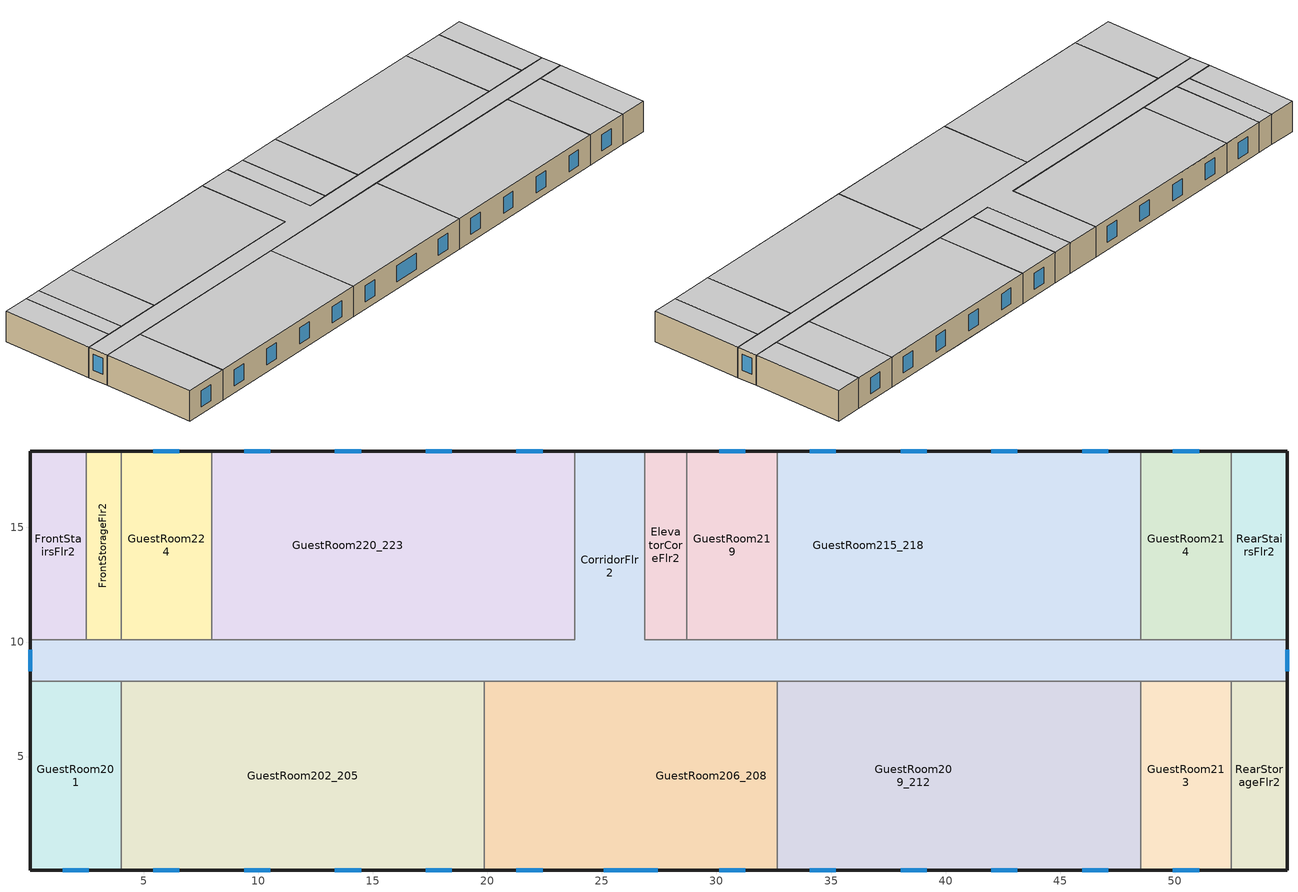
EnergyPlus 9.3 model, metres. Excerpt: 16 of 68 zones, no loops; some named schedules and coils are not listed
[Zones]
CorridorFlr2
 floor to CorridorFlr1 (INT-FLOOR-TOPSIDE): 54.91,8.28 0.05,8.28 0.05,10.11 23.82,10.11 23.82,18.34 26.87,18.34 26.87,10.11 54.91,10.11 z3.35
 wall outside (Steel Frame Res Ext Wall): 0.05,10.11 0.05,8.28 / 54.91,8.28 54.91,10.11 / 26.87,18.34 23.82,18.34 z3.35:6.1
 wall to RearStairsFlr2 (int-walls): 54.91,10.11 52.47,10.11 z3.35:6.1
 wall to GuestRoom220_223 (int-walls): 23.82,18.34 23.82,10.11 7.97,10.11 z3.35:6.1
 wall to GuestRoom224 (int-walls): 7.97,10.11 4.01,10.11 z3.35:6.1
 wall to FrontStorageFlr2 (int-walls): 4.01,10.11 2.49,10.11 z3.35:6.1
 wall to FrontStairsFlr2 (int-walls): 2.49,10.11 0.05,10.11 z3.35:6.1
 wall to GuestRoom201 (int-walls): 0.05,8.28 4.01,8.28 z3.35:6.1
 wall to GuestRoom202_205 (int-walls): 4.01,8.28 19.86,8.28 z3.35:6.1
 wall to GuestRoom206_208 (int-walls): 19.86,8.28 32.66,8.28 z3.35:6.1
 wall to GuestRoom209_212 (int-walls): 32.66,8.28 48.51,8.28 z3.35:6.1
 wall to GuestRoom213 (int-walls): 48.51,8.28 52.47,8.28 z3.35:6.1
 wall to RearStorageFlr2 (int-walls): 52.47,8.28 54.91,8.28 z3.35:6.1
 wall to GuestRoom214 (int-walls): 52.47,10.11 48.51,10.11 z3.35:6.1
 wall to GuestRoom215_218 (int-walls): 48.51,10.11 32.66,10.11 z3.35:6.1
 wall to GuestRoom219 (int-walls): 32.66,10.11 28.7,10.11 z3.35:6.1
 wall to ElevatorCoreFlr2 (int-walls): 28.7,10.11 26.87,10.11 26.87,18.34 z3.35:6.1
 window (Window Non-res Fixed): 0.05,9.66 0.05,8.73 / 54.91,8.73 54.91,9.66 z4.19:5.61
 ceiling to CorridorFlr3 (INT-FLOOR-UNDERSIDE): 0.05,8.28 54.91,8.28 54.91,10.11 26.87,10.11 26.87,18.34 23.82,18.34 23.82,10.11 0.05,10.11 z6.1
ElevatorCoreFlr2
 floor to ElevatorCoreFlr1 (INT-FLOOR-TOPSIDE): 28.7,10.11 26.87,10.11 26.87,18.34 28.7,18.34 z3.35
 wall outside (Steel Frame Res Ext Wall): 28.7,18.34 26.87,18.34 z3.35:6.1
 wall to GuestRoom219 (int-walls): 28.7,10.11 28.7,18.34 z3.35:6.1
 ceiling to ElevatorCoreFlr3 (INT-FLOOR-UNDERSIDE): 26.87,10.11 28.7,10.11 28.7,18.34 26.87,18.34 z6.1
FrontStairsFlr2
 floor to FrontStairsFlr1 (INT-FLOOR-TOPSIDE): 2.49,10.11 0.05,10.11 0.05,18.34 2.49,18.34 z3.35
 wall outside (Steel Frame Res Ext Wall): 2.49,18.34 0.05,18.34 0.05,10.11 z3.35:6.1
 wall to FrontStorageFlr2 (int-walls): 2.49,10.11 2.49,18.34 z3.35:6.1
 ceiling to FrontStairsFlr3 (INT-FLOOR-UNDERSIDE): 0.05,10.11 2.49,10.11 2.49,18.34 0.05,18.34 z6.1
FrontStorageFlr2
 floor to FrontStorageFlr1 (INT-FLOOR-TOPSIDE): 4.01,10.11 2.49,10.11 2.49,18.34 4.01,18.34 z3.35
 wall outside (Steel Frame Res Ext Wall): 4.01,18.34 2.49,18.34 z3.35:6.1
 wall to GuestRoom224 (int-walls): 4.01,10.11 4.01,18.34 z3.35:6.1
 ceiling to FrontStorageFlr3 (INT-FLOOR-UNDERSIDE): 2.49,10.11 4.01,10.11 4.01,18.34 2.49,18.34 z6.1
GuestRoom201
 floor to FrontLoungeFlr1 (INT-FLOOR-TOPSIDE): 4.01,0.05 0.05,0.05 0.05,8.28 4.01,8.28 z3.35
 wall outside (Steel Frame Res Ext Wall): 0.05,8.28 0.05,0.05 4.01,0.05 z3.35:6.1
 wall to GuestRoom202_205 (int-walls): 4.01,0.05 4.01,8.28 z3.35:6.1
 window (Window Res Fixed): 1.46,0.05 2.6,0.05 z4:5.45
 ceiling to GuestRoom301 (INT-FLOOR-UNDERSIDE): 0.05,0.05 4.01,0.05 4.01,8.28 0.05,8.28 z6.1
GuestRoom202_205
 floor to FrontLoungeFlr1 (INT-FLOOR-TOPSIDE): 19.86,0.05 4.01,0.05 4.01,8.28 19.86,8.28 z3.35
 wall outside (Steel Frame Res Ext Wall): 4.01,0.05 19.86,0.05 z3.35:6.1
 wall to GuestRoom206_208 (int-walls): 19.86,0.05 19.86,8.28 z3.35:6.1
 window (Window Res Fixed): 5.42,0.05 6.56,0.05 / 9.38,0.05 10.52,0.05 / 13.35,0.05 14.49,0.05 / 17.31,0.05 18.45,0.05 z4:5.45
 ceiling to GuestRoom302_305 (INT-FLOOR-UNDERSIDE): 4.01,0.05 19.86,0.05 19.86,8.28 4.01,8.28 z6.1
GuestRoom206_208
 floor to CorridorFlr1 (INT-FLOOR-TOPSIDE): 26.87,0.05 23.82,0.05 23.82,8.28 26.87,8.28 z3.35
 floor to RestroomFlr1 (INT-FLOOR-TOPSIDE): 23.82,0.05 19.86,0.05 19.86,8.28 23.82,8.28 z3.35
 floor to MeetingRoomFlr1 (INT-FLOOR-TOPSIDE): 32.66,0.05 26.87,0.05 26.87,8.28 32.66,8.28 z3.35
 wall outside (Steel Frame Res Ext Wall): 19.86,0.05 32.66,0.05 z3.35:6.1
 wall to GuestRoom209_212 (int-walls): 32.66,0.05 32.66,8.28 z3.35:6.1
 window (Window Res Fixed): 21.27,0.05 22.41,0.05 / 25.08,0.05 27.44,0.05 / 30.11,0.05 31.25,0.05 z4:5.45
 ceiling to GuestRoom306_308 (INT-FLOOR-UNDERSIDE): 19.86,0.05 32.66,0.05 32.66,8.28 19.86,8.28 z6.1
GuestRoom209_212
 floor to MeetingRoomFlr1 (INT-FLOOR-TOPSIDE): 36.62,0.05 32.66,0.05 32.66,8.28 36.62,8.28 z3.35
 floor to MechanicalRoomFlr1 (INT-FLOOR-TOPSIDE): 40.59,0.05 36.62,0.05 36.62,8.28 40.59,8.28 z3.35
 floor to GuestRoom101 (INT-FLOOR-TOPSIDE): 44.55,0.05 40.59,0.05 40.59,8.28 44.55,8.28 z3.35
 floor to GuestRoom102 (INT-FLOOR-TOPSIDE): 48.51,0.05 44.55,0.05 44.55,8.28 48.51,8.28 z3.35
 wall outside (Steel Frame Res Ext Wall): 32.66,0.05 48.51,0.05 z3.35:6.1
 wall to GuestRoom213 (int-walls): 48.51,0.05 48.51,8.28 z3.35:6.1
 window (Window Res Fixed): 34.07,0.05 35.21,0.05 / 38.04,0.05 39.17,0.05 / 42,0.05 43.14,0.05 / 45.96,0.05 47.1,0.05 z4:5.45
 ceiling to GuestRoom309_312 (INT-FLOOR-UNDERSIDE): 32.66,0.05 48.51,0.05 48.51,8.28 32.66,8.28 z6.1
GuestRoom213
 floor to GuestRoom103 (INT-FLOOR-TOPSIDE): 52.47,0.05 48.51,0.05 48.51,8.28 52.47,8.28 z3.35
 wall outside (Steel Frame Res Ext Wall): 48.51,0.05 52.47,0.05 z3.35:6.1
 wall to RearStorageFlr2 (int-walls): 52.47,0.05 52.47,8.28 z3.35:6.1
 window (Window Res Fixed): 49.92,0.05 51.06,0.05 z4:5.45
 ceiling to GuestRoom313 (INT-FLOOR-UNDERSIDE): 48.51,0.05 52.47,0.05 52.47,8.28 48.51,8.28 z6.1
GuestRoom214
 floor to GuestRoom104 (INT-FLOOR-TOPSIDE): 52.47,10.11 48.51,10.11 48.51,18.34 52.47,18.34 z3.35
 wall outside (Steel Frame Res Ext Wall): 52.47,18.34 48.51,18.34 z3.35:6.1
 wall to RearStairsFlr2 (int-walls): 52.47,10.11 52.47,18.34 z3.35:6.1
 wall to GuestRoom215_218 (int-walls): 48.51,18.34 48.51,10.11 z3.35:6.1
 window (Window Res Fixed): 51.06,18.34 49.92,18.34 z4:5.45
 ceiling to GuestRoom314 (INT-FLOOR-UNDERSIDE): 48.51,10.11 52.47,10.11 52.47,18.34 48.51,18.34 z6.1
GuestRoom215_218
 floor to GuestRoom105 (INT-FLOOR-TOPSIDE): 48.51,10.11 44.55,10.11 44.55,18.34 48.51,18.34 z3.35
 floor to EmployeeLoungeFlr1 (INT-FLOOR-TOPSIDE): 44.55,10.11 40.59,10.11 40.59,18.34 44.55,18.34 z3.35
 floor to LaundryRoomFlr1 (INT-FLOOR-TOPSIDE): 40.59,10.11 32.66,10.11 32.66,18.34 40.59,18.34 z3.35
 wall outside (Steel Frame Res Ext Wall): 48.51,18.34 32.66,18.34 z3.35:6.1
 wall to GuestRoom219 (int-walls): 32.66,18.34 32.66,10.11 z3.35:6.1
 window (Window Res Fixed): 47.1,18.34 45.96,18.34 / 43.14,18.34 42,18.34 / 39.17,18.34 38.04,18.34 / 35.21,18.34 34.07,18.34 z4:5.45
 ceiling to GuestRoom315_318 (INT-FLOOR-UNDERSIDE): 32.66,10.11 48.51,10.11 48.51,18.34 32.66,18.34 z6.1
GuestRoom219
 floor to LaundryRoomFlr1 (INT-FLOOR-TOPSIDE): 32.66,10.11 28.7,10.11 28.7,18.34 32.66,18.34 z3.35
 wall outside (Steel Frame Res Ext Wall): 32.66,18.34 28.7,18.34 z3.35:6.1
 window (Window Res Fixed): 31.25,18.34 30.11,18.34 z4:5.45
 ceiling to GuestRoom319 (INT-FLOOR-UNDERSIDE): 28.7,10.11 32.66,10.11 32.66,18.34 28.7,18.34 z6.1
GuestRoom220_223
 floor to ExerciseCenterFlr1 (INT-FLOOR-TOPSIDE): 23.82,10.11 19.86,10.11 19.86,18.34 23.82,18.34 z3.35
 floor to FrontOfficeFlr1 (INT-FLOOR-TOPSIDE): 19.86,10.11 7.97,10.11 7.97,18.34 19.86,18.34 z3.35
 wall outside (Steel Frame Res Ext Wall): 23.82,18.34 7.97,18.34 z3.35:6.1
 wall to GuestRoom224 (int-walls): 7.97,18.34 7.97,10.11 z3.35:6.1
 window (Window Res Fixed): 22.41,18.34 21.27,18.34 / 18.45,18.34 17.31,18.34 / 14.49,18.34 13.35,18.34 / 10.52,18.34 9.38,18.34 z4:5.45
 ceiling to GuestRoom320_323 (INT-FLOOR-UNDERSIDE): 7.97,10.11 23.82,10.11 23.82,18.34 7.97,18.34 z6.1
GuestRoom224
 floor to FrontOfficeFlr1 (INT-FLOOR-TOPSIDE): 7.97,10.11 4.01,10.11 4.01,18.34 7.97,18.34 z3.35
 wall outside (Steel Frame Res Ext Wall): 7.97,18.34 4.01,18.34 z3.35:6.1
 window (Window Res Fixed): 6.56,18.34 5.42,18.34 z4:5.45
 ceiling to GuestRoom324 (INT-FLOOR-UNDERSIDE): 4.01,10.11 7.97,10.11 7.97,18.34 4.01,18.34 z6.1
RearStairsFlr2
 floor to RearStairsFlr1 (INT-FLOOR-TOPSIDE): 54.91,10.11 52.47,10.11 52.47,18.34 54.91,18.34 z3.35
 wall outside (Steel Frame Res Ext Wall): 54.91,10.11 54.91,18.34 52.47,18.34 z3.35:6.1
 ceiling to RearStairsFlr3 (INT-FLOOR-UNDERSIDE): 52.47,10.11 54.91,10.11 54.91,18.34 52.47,18.34 z6.1
RearStorageFlr2
 floor to RearStorageFlr1 (INT-FLOOR-TOPSIDE): 54.91,0.05 52.47,0.05 52.47,8.28 54.91,8.28 z3.35
 wall outside (Steel Frame Res Ext Wall): 52.47,0.05 54.91,0.05 54.91,8.28 z3.35:6.1
 ceiling to RearStorageFlr3 (INT-FLOOR-UNDERSIDE): 52.47,0.05 54.91,0.05 54.91,8.28 52.47,8.28 z6.1
[Building]
Ref Bldg Small Hotel Post1980_v1.3_5.0: North Axis {deg}=0; Terrain=City; Loads Convergence Tolerance Value {W}=0.04; Temperature Convergence Tolerance Value {deltaC}=0.2; Solar Distribution=FullInteriorAndExterior; Maximum Number of Warmup Days=25; Minimum Number of Warmup Days=6
[Site:Location]
USA TX-HOUSTON: Latitude {deg}=29.97; Longitude {deg}=-95.37; Time Zone {hr}=-6; Elevation {m}=33
[SizingPeriod:DesignDay] Day of Month=21; Humidity Condition Type=Wetbulb; Barometric Pressure {Pa}=100929; Rain Indicator=No; Snow Indicator=No; Daylight Saving Time Indicator=No; Solar Model Indicator=ASHRAEClearSky
Name | Month | Day Type | Maximum Dry-Bulb Temperature {C} | Daily Dry-Bulb Temperature Range {deltaC} | Wetbulb or DewPoint at Maximum Dry-Bulb {C} | Wind Speed {m/s} | Wind Direction {deg} | Sky Clearness
HOUSTON Ann Htg 99.6% Condns DB | 1 | WinterDesignDay | -2.4 | 0 | -2.4 | 2.7 | 0 | 0
HOUSTON Ann Clg .4% Condns WB=>MDB | 7 | SummerDesignDay | 32 | 10.6 | 26.7 | 3.7 | 170 | 1
[Site:WaterMainsTemperature]
Calculation Method=CORRELATION; Annual Average Outdoor Air Temperature {C}=19.99; Maximum Difference In Monthly Average Outdoor Air Temperatures {deltaC}=17.1
[Site:GroundTemperature:BuildingSurface]
20.541, 20.346, 20.801, 22.127, 22.752, 22.868, 22.937, 22.96, 22.981, 22.822, 21.631, 20.645
[Construction]
Steel Frame Res Ext Wall: Wood Siding, Steel Frame Res Wall Insulation, 1/2IN Gypsum
int-walls: 1/2IN Gypsum, 1/2IN Gypsum
INT-FLOOR-TOPSIDE: MAT-CC05 4 HW CONCRETE, CP02 CARPET PAD
INT-FLOOR-UNDERSIDE: CP02 CARPET PAD, MAT-CC05 4 HW CONCRETE
Window Non-res Fixed: NonRes Fixed Assembly Window
Window Res Fixed: Res Fixed Assembly Window
InteriorFurnishings: Std Wood 6inch
[Material] Thermal Absorptance=0.9
Name | Roughness | Thickness {m} | Conductivity {W/m-K} | Density {kg/m3} | Specific Heat {J/kg-K} | Solar Absorptance | Visible Absorptance
Steel Frame Res Wall Insulation | MediumRough | 0.0418527 | 0.049 | 265 | 836.8 | 0.7 | 0.7
Std Wood 6inch | MediumSmooth | 0.15 | 0.12 | 540 | 1210 | 0.7 | 0.7
Wood Siding | MediumSmooth | 0.01 | 0.11 | 544.62 | 1210 | 0.78 | 0.78
1/2IN Gypsum | Smooth | 0.0127 | 0.16 | 784.9 | 830 | 0.92 | 0.92
MAT-CC05 4 HW CONCRETE | Rough | 0.1016 | 1.311 | 2240 | 836.8 | 0.7 | 0.7
[WindowMaterial:SimpleGlazingSystem] U-Factor {W/m2-K}=6.92716; Solar Heat Gain Coefficient=0.25
NonRes Fixed Assembly Window; Res Fixed Assembly Window
[Material:NoMass]
CP02 CARPET PAD: Roughness=VeryRough; Thermal Resistance {m2-K/W}=0.2165; Thermal Absorptance=0.9; Solar Absorptance=0.7; Visible Absorptance=0.8
[Zone] Type=1; Multiplier=1; Floor Area {m2}=autocalculate; Part of Total Floor Area=Yes
CorridorFlr2; ElevatorCoreFlr2; FrontStairsFlr2; FrontStorageFlr2; GuestRoom201; GuestRoom202_205; GuestRoom206_208; GuestRoom209_212; GuestRoom213; GuestRoom214; GuestRoom215_218; GuestRoom219; GuestRoom220_223; GuestRoom224; RearStairsFlr2; RearStorageFlr2
[People] Number of People Schedule=GuestRoom_Occ_Sch; Number of People Calculation Method=Area/Person; Fraction Radiant=0.3; Sensible Heat Fraction=AUTOCALCULATE; Activity Level Schedule=ACTIVITY_SCH; Enable ASHRAE 55 Comfort Warnings=No; Mean Radiant Temperature Calculation Type=ZoneAveraged; Work Efficiency Schedule=WORK_EFF_SCH; Clothing Insulation Calculation Method=ClothingInsulationSchedule; Clothing Insulation Schedule=CLOTHING_SCH; Air Velocity Schedule=AIR_VELO_SCH; Thermal Comfort Model 1 Type=FANGER
Name | Zone or ZoneList | Zone Floor Area per Person {m2/person}
GuestRoom201 People | GuestRoom201 | 23.41
GuestRoom202_205 People | GuestRoom202_205 | 23.41
GuestRoom206_208 People | GuestRoom206_208 | 21.74
GuestRoom209_212 People | GuestRoom209_212 | 23.41
GuestRoom213 People | GuestRoom213 | 23.41
GuestRoom214 People | GuestRoom214 | 23.41
GuestRoom215_218 People | GuestRoom215_218 | 23.41
GuestRoom219 People | GuestRoom219 | 23.41
GuestRoom220_223 People | GuestRoom220_223 | 23.41
GuestRoom224 People | GuestRoom224 | 23.41
[Lights] Design Level Calculation Method=Watts/Area; Return Air Fraction=0; Fraction Radiant=0.7; Fraction Visible=0.2; Fraction Replaceable=1; Return Air Fraction Calculated from Plenum Temperature=No
Name | Zone or ZoneList | Schedule | Watts per Zone Floor Area {W/m2}
CorridorFlr2_Lights | CorridorFlr2 | Corridor_Ltg_Sch | 9.25
FrontStairsFlr2_Lights | FrontStairsFlr2 | Corridor_Ltg_Sch | 8.82
FrontStorageFlr2_Lights | FrontStorageFlr2 | Storage_Ltg_Sch | 4.84
GuestRoom201_Lights | GuestRoom201 | GuestRoom_Ltg_Sch_Base | 18.72
GuestRoom202_205_Lights | GuestRoom202_205 | GuestRoom_Ltg_Sch_Base | 18.72
GuestRoom206_208_Lights | GuestRoom206_208 | GuestRoom_Ltg_Sch_Base | 18.72
GuestRoom209_212_Lights | GuestRoom209_212 | GuestRoom_Ltg_Sch_Base | 18.72
GuestRoom213_Lights | GuestRoom213 | GuestRoom_Ltg_Sch_Base | 18.72
GuestRoom214_Lights | GuestRoom214 | GuestRoom_Ltg_Sch_Base | 18.72
GuestRoom215_218_Lights | GuestRoom215_218 | GuestRoom_Ltg_Sch_Base | 18.72
GuestRoom219_Lights | GuestRoom219 | GuestRoom_Ltg_Sch_Base | 18.72
GuestRoom220_223_Lights | GuestRoom220_223 | GuestRoom_Ltg_Sch_Base | 18.72
GuestRoom224_Lights | GuestRoom224 | GuestRoom_Ltg_Sch_Base | 18.72
RearStairsFlr2_Lights | RearStairsFlr2 | Corridor_Ltg_Sch | 8.82
RearStorageFlr2_Lights | RearStorageFlr2 | Storage_Ltg_Sch | 4.84
[ElectricEquipment] Schedule=GuestRoom_Eqp_Sch; Design Level Calculation Method=Watts/Area; Watts per Zone Floor Area {W/m2}=14.3; Fraction Latent=0; Fraction Radiant=0.5; Fraction Lost=0
Name | Zone or ZoneList
GuestRoom201_PlugMisc_Equip | GuestRoom201
GuestRoom202_205_PlugMisc_Equip | GuestRoom202_205
GuestRoom206_208_PlugMisc_Equip | GuestRoom206_208
GuestRoom209_212_PlugMisc_Equip | GuestRoom209_212
GuestRoom213_PlugMisc_Equip | GuestRoom213
GuestRoom214_PlugMisc_Equip | GuestRoom214
GuestRoom215_218_PlugMisc_Equip | GuestRoom215_218
GuestRoom219_PlugMisc_Equip | GuestRoom219
GuestRoom220_223_PlugMisc_Equip | GuestRoom220_223
GuestRoom224_PlugMisc_Equip | GuestRoom224
[Exterior:Lights]
Exterior Facade Lighting: Schedule=ALWAYS_ON; Design Level {W}=16715; Control Option=AstronomicalClock
[ZoneInfiltration:DesignFlowRate] Design Flow Rate Calculation Method=Flow/ExteriorArea; Flow per Exterior Surface Area {m3/s-m2}=0.001133; Constant Term Coefficient=1; Temperature Term Coefficient=0; Velocity Term Coefficient=0; Velocity Squared Term Coefficient=0
Name | Zone or ZoneList | Schedule
CorridorFlr2_Infiltration | CorridorFlr2 | INFIL_HALF_ON_SCH
ElevatorCoreFlr2_Infiltration | ElevatorCoreFlr2 | INFIL_HALF_ON_SCH
FrontStairsFlr2_Infiltration | FrontStairsFlr2 | INFIL_SCH
FrontStorageFlr2_Infiltration | FrontStorageFlr2 | INFIL_HALF_ON_SCH
GuestRoom201_Infiltration | GuestRoom201 | INFIL_HALF_ON_SCH
GuestRoom202_205_Infiltration | GuestRoom202_205 | INFIL_HALF_ON_SCH
GuestRoom206_208_Infiltration | GuestRoom206_208 | INFIL_HALF_ON_SCH
GuestRoom209_212_Infiltration | GuestRoom209_212 | INFIL_HALF_ON_SCH
GuestRoom213_Infiltration | GuestRoom213 | INFIL_HALF_ON_SCH
GuestRoom214_Infiltration | GuestRoom214 | INFIL_HALF_ON_SCH
GuestRoom215_218_Infiltration | GuestRoom215_218 | INFIL_HALF_ON_SCH
GuestRoom219_Infiltration | GuestRoom219 | INFIL_HALF_ON_SCH
GuestRoom220_223_Infiltration | GuestRoom220_223 | INFIL_HALF_ON_SCH
GuestRoom224_Infiltration | GuestRoom224 | INFIL_HALF_ON_SCH
RearStairsFlr2_Infiltration | RearStairsFlr2 | INFIL_SCH
RearStorageFlr2_Infiltration | RearStorageFlr2 | INFIL_HALF_ON_SCH
[InternalMass] Construction=InteriorFurnishings
Name | Zone or ZoneList | Surface Area {m2}
CorridorFlr2 Internal Mass | CorridorFlr2 | 250.8404
FrontStairsFlr2 Internal Mass | FrontStairsFlr2 | 40.1341
FrontStorageFlr2 Internal Mass | FrontStorageFlr2 | 25.0838
GuestRoom201 Internal Mass | GuestRoom201 | 65.2227
GuestRoom202_205 Internal Mass | GuestRoom202_205 | 260.8908
GuestRoom206_208 Internal Mass | GuestRoom206_208 | 210.7195
GuestRoom209_212 Internal Mass | GuestRoom209_212 | 260.8908
GuestRoom213 Internal Mass | GuestRoom213 | 65.2227
GuestRoom214 Internal Mass | GuestRoom214 | 65.2179
GuestRoom215_218 Internal Mass | GuestRoom215_218 | 260.8717
GuestRoom219 Internal Mass | GuestRoom219 | 65.2179
GuestRoom220_223 Internal Mass | GuestRoom220_223 | 260.8717
GuestRoom224 Internal Mass | GuestRoom224 | 65.2179
RearStairsFlr2 Internal Mass | RearStairsFlr2 | 40.144
RearStorageFlr2 Internal Mass | RearStorageFlr2 | 40.1469
[ZoneHVAC:PackagedTerminalAirConditioner] Availability Schedule=ALWAYS_ON; Cooling Supply Air Flow Rate {m3/s}=AUTOSIZE; Heating Supply Air Flow Rate {m3/s}=AUTOSIZE; No Load Supply Air Flow Rate {m3/s}=AUTOSIZE; Cooling Outdoor Air Flow Rate {m3/s}=AUTOSIZE; Heating Outdoor Air Flow Rate {m3/s}=AUTOSIZE; No Load Outdoor Air Flow Rate {m3/s}=AUTOSIZE; Fan Placement=DrawThrough; Supply Air Fan Operating Mode Schedule=ALWAYS_OFF
Name | Supply Air Fan | Heating Coil | Cooling Coil
GuestRoom319 PTAC | GuestRoom319 PTACFan | GuestRoom319 PTAC heat coil | GuestRoom319 PTAC DXCoil
GuestRoom320_323 PTAC | GuestRoom320_323 PTACFan | GuestRoom320_323 PTAC heat coil | GuestRoom320_323 PTAC DXCoil
GuestRoom324 PTAC | GuestRoom324 PTACFan | GuestRoom324 PTAC heat coil | GuestRoom324 PTAC DXCoil
GuestRoom401 PTAC | GuestRoom401 PTACFan | GuestRoom401 PTAC heat coil | GuestRoom401 PTAC DXCoil
GuestRoom402_405 PTAC | GuestRoom402_405 PTACFan | GuestRoom402_405 PTAC heat coil | GuestRoom402_405 PTAC DXCoil
GuestRoom406_408 PTAC | GuestRoom406_408 PTACFan | GuestRoom406_408 PTAC heat coil | GuestRoom406_408 PTAC DXCoil
GuestRoom409_412 PTAC | GuestRoom409_412 PTACFan | GuestRoom409_412 PTAC heat coil | GuestRoom409_412 PTAC DXCoil
GuestRoom413 PTAC | GuestRoom413 PTACFan | GuestRoom413 PTAC heat coil | GuestRoom413 PTAC DXCoil
GuestRoom414 PTAC | GuestRoom414 PTACFan | GuestRoom414 PTAC heat coil | GuestRoom414 PTAC DXCoil
GuestRoom415_418 PTAC | GuestRoom415_418 PTACFan | GuestRoom415_418 PTAC heat coil | GuestRoom415_418 PTAC DXCoil
GuestRoom419 PTAC | GuestRoom419 PTACFan | GuestRoom419 PTAC heat coil | GuestRoom419 PTAC DXCoil
GuestRoom420_423 PTAC | GuestRoom420_423 PTACFan | GuestRoom420_423 PTAC heat coil | GuestRoom420_423 PTAC DXCoil
GuestRoom424 PTAC | GuestRoom424 PTACFan | GuestRoom424 PTAC heat coil | GuestRoom424 PTAC DXCoil
[Zone equipment]
FrontStairsFlr2: FrontStairsFlr2 Unit Heater
FrontStorageFlr2: FrontStorageFlr2 Unit Heater
GuestRoom201: GuestRoom201 PTAC
GuestRoom202_205: GuestRoom202_205 PTAC
GuestRoom206_208: GuestRoom206_208 PTAC
GuestRoom209_212: GuestRoom209_212 PTAC
GuestRoom213: GuestRoom213 PTAC
GuestRoom214: GuestRoom214 PTAC
GuestRoom215_218: GuestRoom215_218 PTAC
GuestRoom219: GuestRoom219 PTAC
GuestRoom220_223: GuestRoom220_223 PTAC
GuestRoom224: GuestRoom224 PTAC
RearStairsFlr2: RearStairsFlr2 Unit Heater
RearStorageFlr2: RearStorageFlr2 Unit Heater
[Sizing:Zone] Zone Cooling Design Supply Air Temperature Input Method=SupplyAirTemperature; Zone Cooling Design Supply Air Temperature {C}=14; Zone Heating Design Supply Air Temperature Input Method=SupplyAirTemperature; Zone Heating Design Supply Air Temperature {C}=40; Zone Cooling Design Supply Air Humidity Ratio {kgWater/kgDryAir}=0.0085; Zone Heating Design Supply Air Humidity Ratio {kgWater/kgDryAir}=0.008; Cooling Design Air Flow Method=DesignDay; Heating Design Air Flow Method=DesignDay; Account for Dedicated Outdoor Air System=No; Dedicated Outdoor Air System Control Strategy=NeutralSupplyAir; Dedicated Outdoor Air Low Setpoint Temperature for Design {C}=autosize; Dedicated Outdoor Air High Setpoint Temperature for Design {C}=autosize
Name | Design Specification Outdoor Air Object
FrontStairsFlr2 | SZ DSOA FrontStairsFlr2
FrontStorageFlr2 | SZ DSOA FrontStorageFlr2
GuestRoom201 | SZ DSOA GuestRoom201
GuestRoom202_205 | SZ DSOA GuestRoom202_205
GuestRoom206_208 | SZ DSOA GuestRoom206_208
GuestRoom209_212 | SZ DSOA GuestRoom209_212
GuestRoom213 | SZ DSOA GuestRoom213
GuestRoom214 | SZ DSOA GuestRoom214
GuestRoom215_218 | SZ DSOA GuestRoom215_218
GuestRoom219 | SZ DSOA GuestRoom219
GuestRoom220_223 | SZ DSOA GuestRoom220_223
GuestRoom224 | SZ DSOA GuestRoom224
RearStairsFlr2 | SZ DSOA RearStairsFlr2
RearStorageFlr2 | SZ DSOA RearStorageFlr2
[DesignSpecification:OutdoorAir] Outdoor Air Method=Flow/Zone
Name | Outdoor Air Flow per Zone {m3/s}
SZ DSOA FrontStairsFlr2; SZ DSOA FrontStorageFlr2; SZ DSOA RearStairsFlr2; SZ DSOA RearStorageFlr2
SZ DSOA GuestRoom201; SZ DSOA GuestRoom213; SZ DSOA GuestRoom214; SZ DSOA GuestRoom219; SZ DSOA GuestRoom224 | 0.01416
SZ DSOA GuestRoom202_205; SZ DSOA GuestRoom209_212; SZ DSOA GuestRoom215_218; SZ DSOA GuestRoom220_223 | 0.05664
SZ DSOA GuestRoom206_208 | 0.04248
[ZoneControl:Thermostat] Control Type Schedule=Dual Zone Control Type Sched
Name | Zone or ZoneList | Control 1
FrontStairsFlr2 Thermostat | FrontStairsFlr2 | FrontStairsFlr2 DualSPSched
FrontStorageFlr2 Thermostat | FrontStorageFlr2 | FrontStorageFlr2 DualSPSched
GuestRoom201 Thermostat | GuestRoom201 | GuestRoom201 DualSPSched
GuestRoom202_205 Thermostat | GuestRoom202_205 | GuestRoom202_205 DualSPSched
GuestRoom206_208 Thermostat | GuestRoom206_208 | GuestRoom206_208 DualSPSched
GuestRoom209_212 Thermostat | GuestRoom209_212 | GuestRoom209_212 DualSPSched
GuestRoom213 Thermostat | GuestRoom213 | GuestRoom213 DualSPSched
GuestRoom214 Thermostat | GuestRoom214 | GuestRoom214 DualSPSched
GuestRoom215_218 Thermostat | GuestRoom215_218 | GuestRoom215_218 DualSPSched
GuestRoom219 Thermostat | GuestRoom219 | GuestRoom219 DualSPSched
GuestRoom220_223 Thermostat | GuestRoom220_223 | GuestRoom220_223 DualSPSched
GuestRoom224 Thermostat | GuestRoom224 | GuestRoom224 DualSPSched
RearStairsFlr2 Thermostat | RearStairsFlr2 | RearStairsFlr2 DualSPSched
RearStorageFlr2 Thermostat | RearStorageFlr2 | RearStorageFlr2 DualSPSched
[ThermostatSetpoint:DualSetpoint]
Name | Heating Setpoint Temperature Schedule | Cooling Setpoint Temperature Schedule
FrontStairsFlr2 DualSPSched; FrontStorageFlr2 DualSPSched; RearStairsFlr2 DualSPSched; RearStorageFlr2 DualSPSched | UnitHeater_HtgSP_Sch | UnitHeater_ClgSP_Sch
GuestRoom201 DualSPSched; GuestRoom202_205 DualSPSched; GuestRoom206_208 DualSPSched; GuestRoom209_212 DualSPSched; GuestRoom213 DualSPSched; GuestRoom214 DualSPSched; GuestRoom215_218 DualSPSched; GuestRoom219 DualSPSched; GuestRoom220_223 DualSPSched; GuestRoom224 DualSPSched | HTGSETP_SCH | CLGSETP_SCH
[AvailabilityManager:NightCycle] Applicability Schedule=ALWAYS_ON; Fan Schedule=HVACOperationSchd; Control Type=CycleOnAny; Thermostat Tolerance {deltaC}=1; Cycling Run Time Control Type=FixedRunTime; Cycling Run Time {s}=1800
PSZ-HEATCOOL:1 Availability Manager; PSZ-HEATCOOL:10 Availability Manager; PSZ-HEATCOOL:11 Availability Manager; PSZ-HEATCOOL:12 Availability Manager; PSZ-HEATCOOL:2 Availability Manager; PSZ-HEATCOOL:3 Availability Manager; PSZ-HEATCOOL:4 Availability Manager; PSZ-HEATCOOL:5 Availability Manager; PSZ-HEATCOOL:6 Availability Manager; PSZ-HEATCOOL:7 Availability Manager; PSZ-HEATCOOL:8 Availability Manager; PSZ-HEATCOOL:9 Availability Manager
[UtilityCost:Tariff]
Name | Output Meter | Conversion Factor Choice | Season Schedule | Demand Window Length | Monthly Charge or Variable | Group
ReliantEnergy_PTB-LGS_LargeGeneral | Electricity:Facility | kWh | ReliantEnergySeasonSched | HalfHour | 2936.2 | Comm Elect
ReliantEnergy_PTB-MGS_MiscGeneral | Electricity:Facility | kWh | ReliantEnergySeasonSched | HalfHour | 18.82 | Comm Elect
TX_EIAMonthlyRateGas | Gas:Facility | MCF |  |  | 0 | Comm Gas
[UtilityCost:Charge:Simple]
Name | Utility Cost Charge Simple | Tariff | Source Variable | Season | Category Variable | Cost per Unit Value or Variable
 | SummerFuelEnergyCharge | ReliantEnergy_PTB-LGS_LargeGeneral | totalEnergy | Summer | EnergyCharges | 0.0823
 | WinterFuelEnergyCharge | ReliantEnergy_PTB-LGS_LargeGeneral | totalEnergy | Winter | EnergyCharges | 0.0485
 | TaxofEightPtTwoFivePercent | ReliantEnergy_PTB-LGS_LargeGeneral | SubTotal | Annual | Taxes | 0.0825
 | SummerFuelEnergyCharge | ReliantEnergy_PTB-MGS_MiscGeneral | totalEnergy | Summer | EnergyCharges | 0.0823
 | WinterFuelEnergyCharge | ReliantEnergy_PTB-MGS_MiscGeneral | totalEnergy | Winter | EnergyCharges | 0.0485
 | TaxofEightPtTwoFivePercent | ReliantEnergy_PTB-MGS_MiscGeneral | SubTotal | Annual | Taxes | 0.0825
 | MonthlyRateGasCharge | TX_EIAMonthlyRateGas | totalEnergy | Annual | EnergyCharges | TX_MonthlyGasRates
 | TaxofEightPtTwoFivePercent | TX_EIAMonthlyRateGas | SubTotal | Annual | Taxes | 0.0825
[UtilityCost:Charge:Block]
Name | Utility Cost Charge Block | Tariff | Source Variable | Season | Category Variable | Block Size Multiplier Value or Variable | Block Size 1 Value or Variable | Block 1 Cost per Unit Value or Variable | Block Size 2 Value or Variable | Block 2 Cost per Unit Value or Variable | Block Size 3 Value or Variable | Block 3 Cost per Unit Value or Variable
 | SummerBaseEnergycharge | ReliantEnergy_PTB-LGS_LargeGeneral | TotalEnergy | Summer | EnergyCharges | TotalDemand | 295 | 0.0249 | remaining | 0.0048
 | AnnualDemandCharge | ReliantEnergy_PTB-LGS_LargeGeneral | TotalDemand | Annual | DemandCharges |  | 400 | 0 | remaining | 6.14
 | SummerBaseEnergycharge | ReliantEnergy_PTB-MGS_MiscGeneral | TotalEnergy | Summer | EnergyCharges | TotalDemand | 125 | 0.0521 | 170 | 0.0317 | remaining | 0.0055
 | SummerBaseEnergycharge | ReliantEnergy_PTB-MGS_MiscGeneral | TotalEnergy | Summer | EnergyCharges | TotalDemand | 125 | 0.0504 | 170 | 0.0317 | remaining | 0.0055
 | AnnualDemandCharge | ReliantEnergy_PTB-MGS_MiscGeneral | TotalDemand | Annual | DemandCharges | TotalDemand | 10 | 0 | remaining | 3.04
[UtilityCost:Qualify] Variable=TotalDemand; Threshold Value or Variable=400; Season=Annual; Threshold Test=Count
Name | Utility Cost Qualify | Tariff | Qualify Type | Number of Months
 | MinDemand400kw | ReliantEnergy_PTB-LGS_LargeGeneral | Minimum | 12
 | MaxDemand400kw | ReliantEnergy_PTB-MGS_MiscGeneral | Maximum | 1
[UtilityCost:Variable]
TX_MonthlyGasRates: Tariff=TX_EIAMonthlyRateGas; Variable Type=Currency; January Value=7.87; February Value=7.73; March Value=7.41; April Value=7.86; May Value=8.05; June Value=8.75; July Value=8.21; August Value=8.34; September Value=8.04; October Value=7.65; November Value=8.24; December Value=7.99
[EnergyManagementSystem:ProgramCallingManager]
Volume_Initializer: BeginNewEnvironment; Initialize_Volumes
Setpoint_Controller: BeginTimestepBeforePredictor; Set_Setpoints
Demand_Reporter: EndOfZoneTimestepAfterZoneReporting; Report_Demand; Report_Occupants; Calculate_Temperatures
[EnergyManagementSystem:Program]
Set_Setpoints: Set C1 = C1_NOM + COOL_SETP_DELTA*5.0/9.0; Set H1 = H1_NOM + HEAT_SETP_DELTA*5.0/9.0; Set C2 = C2_NOM + COOL_SETP_DELTA*5.0/9.0; Set H2 = H2_NOM + HEAT_SETP_DELTA*5.0/9.0
Initialize_Volumes: Set CORRIDORFLR1_V = 504.62; Set CORRIDORFLR2_V = 344.05; Set CORRIDORFLR3_V = 344.05; Set CORRIDORFLR4_V = 344.05; Set ELEVATORCOREFLR1_V = 50.46; Set ELEVATORCOREFLR2_V = 41.29; Set ELEVATORCOREFLR3_V = 41.29; Set ELEVATORCOREFLR4_V = 41.29; Set EMPLOYEELOUNGEFLR1_V = 109.33; Set EXERCISECENTERFLR1_V = 109.33; Set FRONTLOUNGEFLR1_V = 546.70; Set FRONTOFFICEFLR1_V = 437.33; Set FRONTSTAIRSFLR1_V = 67.28; Set FRONTSTAIRSFLR2_V = 55.05; Set FRONTSTAIRSFLR3_V = 55.05; Set FRONTSTAIRSFLR4_V = 55.05; Set FRONTSTORAGEFLR1_V = 42.05; Set FRONTSTORAGEFLR2_V = 34.40; Set FRONTSTORAGEFLR3_V = 34.40; Set FRONTSTORAGEFLR4_V = 34.40; Set GUESTROOM101_V = 109.34; Set GUESTROOM102_V = 109.34; Set GUESTROOM103_V = 109.34; Set GUESTROOM104_V = 109.33; Set GUESTROOM105_V = 109.33; Set GUESTROOM201_V = 89.46; Set GUESTROOM202_205_V = 357.84; Set GUESTROOM206_208_V = 289.02; Set GUESTROOM209_212_V = 357.84; Set GUESTROOM213_V = 89.46; Set GUESTROOM214_V = 89.45; Set GUESTROOM215_218_V = 357.81; Set GUESTROOM219_V = 89.45; Set GUESTROOM220_223_V = 357.81; Set GUESTROOM224_V = 89.45; Set GUESTROOM301_V = 89.46; Set GUESTROOM302_305_V = 357.84; Set GUESTROOM306_308_V = 289.02; Set GUESTROOM309_312_V = 357.84; Set GUESTROOM313_V = 89.46; Set GUESTROOM314_V = 89.45; Set GUESTROOM315_318_V = 357.81; Set GUESTROOM319_V = 89.45; Set GUESTROOM320_323_V = 357.81; Set GUESTROOM324_V = 89.45; Set GUESTROOM401_V = 89.46; Set GUESTROOM402_405_V = 357.84; Set GUESTROOM406_408_V = 289.02; Set GUESTROOM409_412_V = 357.84; Set GUESTROOM413_V = 89.46; Set GUESTROOM414_V = 89.45; Set GUESTROOM415_418_V = 357.81; Set GUESTROOM419_V = 89.45; Set GUESTROOM420_423_V = 357.81; Set GUESTROOM424_V = 89.45; Set LAUNDRYROOMFLR1_V = 327.99; Set MECHANICALROOMFLR1_V = 109.34; Set MEETINGROOMFLR1_V = 269.14; Set REARSTAIRSFLR1_V = 67.30; Set REARSTAIRSFLR2_V = 55.06; Set REARSTAIRSFLR3_V = 55.06; Set REARSTAIRSFLR4_V = 55.06; Set REARSTORAGEFLR1_V = 67.30; Set REARSTORAGEFLR2_V = 55.07; Set REARSTORAGEFLR3_V = 55.07; Set REARSTORAGEFLR4_V = 55.07; Set RESTROOMFLR1_V = 109.34; Set ATTIC_V = 1582.44
Report_Demand: Set Cooling_Power_State = 0.0; Set Heating_Power_State = 0.0; Set Flexible_Cooling_Demand = 0.0; Set Flexible_Heating_Demand = 0.0; Set Flexible_Cooling_Demand = Flexible_Cooling_Demand + Cooling_Coil_1; Set Flexible_Cooling_Demand = Flexible_Cooling_Demand + Cooling_Coil_2; Set Flexible_Cooling_Demand = Flexible_Cooling_Demand + Cooling_Coil_3; Set Flexible_Cooling_Demand = Flexible_Cooling_Demand + Cooling_Coil_4; Set Flexible_Cooling_Demand = Flexible_Cooling_Demand + Cooling_Coil_5; Set Flexible_Cooling_Demand = Flexible_Cooling_Demand + Cooling_Coil_6; Set Flexible_Cooling_Demand = Flexible_Cooling_Demand + Cooling_Coil_7; Set Flexible_Cooling_Demand = Flexible_Cooling_Demand + Cooling_Coil_8; Set Flexible_Cooling_Demand = Flexible_Cooling_Demand + Cooling_Coil_9; Set Flexible_Cooling_Demand = Flexible_Cooling_Demand + Cooling_Coil_10; Set Flexible_Cooling_Demand = Flexible_Cooling_Demand + Cooling_Coil_11; Set Flexible_Cooling_Demand = Flexible_Cooling_Demand + Cooling_Coil_12; Set Flexible_Cooling_Demand = Flexible_Cooling_Demand + Cooling_Coil_13; Set Flexible_Cooling_Demand = Flexible_Cooling_Demand + Cooling_Coil_14; Set Flexible_Cooling_Demand = Flexible_Cooling_Demand + Cooling_Coil_15; Set Flexible_Cooling_Demand = Flexible_Cooling_Demand + Cooling_Coil_16; Set Flexible_Cooling_Demand = Flexible_Cooling_Demand + Cooling_Coil_17; Set Flexible_Cooling_Demand = Flexible_Cooling_Demand + Cooling_Coil_18; Set Flexible_Cooling_Demand = Flexible_Cooling_Demand + Cooling_Coil_19; Set Flexible_Cooling_Demand = Flexible_Cooling_Demand + Cooling_Coil_20; Set Flexible_Cooling_Demand = Flexible_Cooling_Demand + Cooling_Coil_21; Set Flexible_Cooling_Demand = Flexible_Cooling_Demand + Cooling_Coil_22; Set Flexible_Cooling_Demand = Flexible_Cooling_Demand + Cooling_Coil_23; Set Flexible_Cooling_Demand = Flexible_Cooling_Demand + Cooling_Coil_24; Set Flexible_Cooling_Demand = Flexible_Cooling_Demand + Cooling_Coil_25; Set Flexible_Cooling_Demand = Flexible_Cooling_Demand + Cooling_Coil_26; Set Flexible_Cooling_Demand = Flexible_Cooling_Demand + Cooling_Coil_27; Set Flexible_Cooling_Demand = Flexible_Cooling_Demand + Cooling_Coil_28; Set Flexible_Cooling_Demand = Flexible_Cooling_Demand + Cooling_Coil_29; Set Flexible_Cooling_Demand = Flexible_Cooling_Demand + Cooling_Coil_30; Set Flexible_Cooling_Demand = Flexible_Cooling_Demand + Cooling_Coil_31; Set Flexible_Cooling_Demand = Flexible_Cooling_Demand + Cooling_Coil_32; Set Flexible_Cooling_Demand = Flexible_Cooling_Demand + Cooling_Coil_33; Set Flexible_Cooling_Demand = Flexible_Cooling_Demand + Cooling_Coil_34; Set Flexible_Cooling_Demand = Flexible_Cooling_Demand + Cooling_Coil_35; Set Flexible_Cooling_Demand = Flexible_Cooling_Demand + Cooling_Coil_36; Set Flexible_Cooling_Demand = Flexible_Cooling_Demand + Cooling_Coil_37; Set Flexible_Cooling_Demand = Flexible_Cooling_Demand + Cooling_Coil_38; Set Flexible_Cooling_Demand = Flexible_Cooling_Demand + Cooling_Coil_39; Set Flexible_Cooling_Demand = Flexible_Cooling_Demand + Cooling_Coil_40; Set Flexible_Cooling_Demand = Flexible_Cooling_Demand + Cooling_Coil_41; Set Flexible_Cooling_Demand = Flexible_Cooling_Demand + Cooling_Coil_42; Set Flexible_Cooling_Demand = Flexible_Cooling_Demand + Cooling_Coil_43; Set Flexible_Cooling_Demand = Flexible_Cooling_Demand + Cooling_Coil_44; Set Flexible_Cooling_Demand = Flexible_Cooling_Demand + Cooling_Coil_45; Set Flexible_Cooling_Demand = Flexible_Cooling_Demand + Cooling_Coil_46; Set Flexible_Cooling_Demand = Flexible_Cooling_Demand + Cooling_Coil_47; Set Flexible_Cooling_Demand = Flexible_Cooling_Demand/(60*60*ZoneTimeStep); IF Flexible_Cooling_Demand > 1.0; Set Cooling_Power_State = 1.0; ENDIF; Set Flexible_Heating_Demand = Flexible_Heating_Demand + Heating_Coil_1; Set Flexible_Heating_Demand = Flexible_Heating_Demand + Heating_Coil_2; Set Flexible_Heating_Demand = Flexible_Heating_Demand + Heating_Coil_3; Set Flexible_Heating_Demand = Flexible_Heating_Demand + Heating_Coil_4; Set Flexible_Heating_Demand = Flexible_Heating_Demand + Heating_Coil_5; Set Flexible_Heating_Demand = Flexible_Heating_Demand + Heating_Coil_6; Set Flexible_Heating_Demand = Flexible_Heating_Demand + Heating_Coil_7; Set Flexible_Heating_Demand = Flexible_Heating_Demand + Heating_Coil_8; Set Flexible_Heating_Demand = Flexible_Heating_Demand + Heating_Coil_9; Set Flexible_Heating_Demand = Flexible_Heating_Demand + Heating_Coil_10; Set Flexible_Heating_Demand = Flexible_Heating_Demand + Heating_Coil_11; Set Flexible_Heating_Demand = Flexible_Heating_Demand + Heating_Coil_12; Set Flexible_Heating_Demand = Flexible_Heating_Demand + Heating_Coil_13; Set Flexible_Heating_Demand = Flexible_Heating_Demand + Heating_Coil_14; Set Flexible_Heating_Demand = Flexible_Heating_Demand + Heating_Coil_15; Set Flexible_Heating_Demand = Flexible_Heating_Demand + Heating_Coil_16; Set Flexible_Heating_Demand = Flexible_Heating_Demand + Heating_Coil_17; Set Flexible_Heating_Demand = Flexible_Heating_Demand + Heating_Coil_18; Set Flexible_Heating_Demand = Flexible_Heating_Demand + Heating_Coil_19; Set Flexible_Heating_Demand = Flexible_Heating_Demand + Heating_Coil_20; Set Flexible_Heating_Demand = Flexible_Heating_Demand + Heating_Coil_21; Set Flexible_Heating_Demand = Flexible_Heating_Demand + Heating_Coil_22; Set Flexible_Heating_Demand = Flexible_Heating_Demand + Heating_Coil_23; Set Flexible_Heating_Demand = Flexible_Heating_Demand + Heating_Coil_24; Set Flexible_Heating_Demand = Flexible_Heating_Demand + Heating_Coil_25; Set Flexible_Heating_Demand = Flexible_Heating_Demand + Heating_Coil_26; Set Flexible_Heating_Demand = Flexible_Heating_Demand + Heating_Coil_27; Set Flexible_Heating_Demand = Flexible_Heating_Demand + Heating_Coil_28; Set Flexible_Heating_Demand = Flexible_Heating_Demand + Heating_Coil_29; Set Flexible_Heating_Demand = Flexible_Heating_Demand + Heating_Coil_30; Set Flexible_Heating_Demand = Flexible_Heating_Demand + Heating_Coil_31; Set Flexible_Heating_Demand = Flexible_Heating_Demand + Heating_Coil_32; Set Flexible_Heating_Demand = Flexible_Heating_Demand + Heating_Coil_33; Set Flexible_Heating_Demand = Flexible_Heating_Demand + Heating_Coil_34; Set Flexible_Heating_Demand = Flexible_Heating_Demand + Heating_Coil_35; Set Flexible_Heating_Demand = Flexible_Heating_Demand + Heating_Coil_36; Set Flexible_Heating_Demand = Flexible_Heating_Demand + Heating_Coil_37; Set Flexible_Heating_Demand = Flexible_Heating_Demand + Heating_Coil_38; Set Flexible_Heating_Demand = Flexible_Heating_Demand + Heating_Coil_39; Set Flexible_Heating_Demand = Flexible_Heating_Demand + Heating_Coil_40; Set Flexible_Heating_Demand = Flexible_Heating_Demand + Heating_Coil_41; Set Flexible_Heating_Demand = Flexible_Heating_Demand + Heating_Coil_42; Set Flexible_Heating_Demand = Flexible_Heating_Demand + Heating_Coil_43; Set Flexible_Heating_Demand = Flexible_Heating_Demand + Heating_Coil_44; Set Flexible_Heating_Demand = Flexible_Heating_Demand + Heating_Coil_45; Set Flexible_Heating_Demand = Flexible_Heating_Demand + Heating_Coil_46; Set Flexible_Heating_Demand = Flexible_Heating_Demand + Heating_Coil_47; Set Flexible_Heating_Demand = Flexible_Heating_Demand + Heating_Coil_48; Set Flexible_Heating_Demand = Flexible_Heating_Demand + Heating_Coil_49; Set Flexible_Heating_Demand = Flexible_Heating_Demand + Heating_Coil_50; Set Flexible_Heating_Demand = Flexible_Heating_Demand + Heating_Coil_51; Set Flexible_Heating_Demand = Flexible_Heating_Demand/(60*60*ZoneTimeStep); IF Flexible_Heating_Demand > 1.0; Set Heating_Power_State = 1.0; ENDIF
Report_Occupants: Set Total_Occupants = 0.0; Set Total_Occupants = Total_Occupants + EMPLOYEELOUNGEFLR1_O; Set Total_Occupants = Total_Occupants + EXERCISECENTERFLR1_O; Set Total_Occupants = Total_Occupants + FRONTLOUNGEFLR1_O; Set Total_Occupants = Total_Occupants + FRONTOFFICEFLR1_O; Set Total_Occupants = Total_Occupants + GUESTROOM101_O; Set Total_Occupants = Total_Occupants + GUESTROOM102_O; Set Total_Occupants = Total_Occupants + GUESTROOM103_O; Set Total_Occupants = Total_Occupants + GUESTROOM104_O; Set Total_Occupants = Total_Occupants + GUESTROOM105_O; Set Total_Occupants = Total_Occupants + GUESTROOM201_O; Set Total_Occupants = Total_Occupants + GUESTROOM202_205_O; Set Total_Occupants = Total_Occupants + GUESTROOM206_208_O; Set Total_Occupants = Total_Occupants + GUESTROOM209_212_O; Set Total_Occupants = Total_Occupants + GUESTROOM213_O; Set Total_Occupants = Total_Occupants + GUESTROOM214_O; Set Total_Occupants = Total_Occupants + GUESTROOM215_218_O; Set Total_Occupants = Total_Occupants + GUESTROOM219_O; Set Total_Occupants = Total_Occupants + GUESTROOM220_223_O; Set Total_Occupants = Total_Occupants + GUESTROOM224_O; Set Total_Occupants = Total_Occupants + GUESTROOM301_O; Set Total_Occupants = Total_Occupants + GUESTROOM302_305_O; Set Total_Occupants = Total_Occupants + GUESTROOM306_308_O; Set Total_Occupants = Total_Occupants + GUESTROOM309_312_O; Set Total_Occupants = Total_Occupants + GUESTROOM313_O; Set Total_Occupants = Total_Occupants + GUESTROOM314_O; Set Total_Occupants = Total_Occupants + GUESTROOM315_318_O; Set Total_Occupants = Total_Occupants + GUESTROOM319_O; Set Total_Occupants = Total_Occupants + GUESTROOM320_323_O; Set Total_Occupants = Total_Occupants + GUESTROOM324_O; Set Total_Occupants = Total_Occupants + GUESTROOM401_O; Set Total_Occupants = Total_Occupants + GUESTROOM402_405_O; Set Total_Occupants = Total_Occupants + GUESTROOM406_408_O; Set Total_Occupants = Total_Occupants + GUESTROOM409_412_O; Set Total_Occupants = Total_Occupants + GUESTROOM413_O; Set Total_Occupants = Total_Occupants + GUESTROOM414_O; Set Total_Occupants = Total_Occupants + GUESTROOM415_418_O; Set Total_Occupants = Total_Occupants + GUESTROOM419_O; Set Total_Occupants = Total_Occupants + GUESTROOM420_423_O; Set Total_Occupants = Total_Occupants + GUESTROOM424_O; Set Total_Occupants = Total_Occupants + LAUNDRYROOMFLR1_O; Set Total_Occupants = Total_Occupants + MEETINGROOMFLR1_O; Set Total_Occupants = Total_Occupants + RESTROOMFLR1_O
[EnergyManagementSystem:Sensor]
C1_NOM: C1_NOM; Schedule Value
H1_NOM: H1_NOM; Schedule Value
C2_NOM: C2_NOM; Schedule Value
H2_NOM: H2_NOM; Schedule Value
Cooling_Coil_1: GUESTROOM101 PTAC DXCOIL; Cooling Coil Electric Energy
Cooling_Coil_2: GUESTROOM102 PTAC DXCOIL; Cooling Coil Electric Energy
Cooling_Coil_3: GUESTROOM103 PTAC DXCOIL; Cooling Coil Electric Energy
Cooling_Coil_4: GUESTROOM104 PTAC DXCOIL; Cooling Coil Electric Energy
Cooling_Coil_5: GUESTROOM105 PTAC DXCOIL; Cooling Coil Electric Energy
Cooling_Coil_6: GUESTROOM201 PTAC DXCOIL; Cooling Coil Electric Energy
Cooling_Coil_7: GUESTROOM202_205 PTAC DXCOIL; Cooling Coil Electric Energy
Cooling_Coil_8: GUESTROOM206_208 PTAC DXCOIL; Cooling Coil Electric Energy
FRONTSTAIRSFLR2_T: FRONTSTAIRSFLR2; Zone Mean Air Temperature
FRONTSTAIRSFLR2_H: FRONTSTAIRSFLR2; Zone Air System Sensible Heating Energy
FRONTSTAIRSFLR2_C: FRONTSTAIRSFLR2; Zone Air System Sensible Cooling Energy
FRONTSTORAGEFLR2_T: FRONTSTORAGEFLR2; Zone Mean Air Temperature
FRONTSTORAGEFLR2_H: FRONTSTORAGEFLR2; Zone Air System Sensible Heating Energy
FRONTSTORAGEFLR2_C: FRONTSTORAGEFLR2; Zone Air System Sensible Cooling Energy
GUESTROOM201_O: GUESTROOM201; Zone People Occupant Count
GUESTROOM201_T: GUESTROOM201; Zone Mean Air Temperature
GUESTROOM201_H: GUESTROOM201; Zone Air System Sensible Heating Energy
GUESTROOM201_C: GUESTROOM201; Zone Air System Sensible Cooling Energy
GUESTROOM202_205_O: GUESTROOM202_205; Zone People Occupant Count
GUESTROOM202_205_T: GUESTROOM202_205; Zone Mean Air Temperature
GUESTROOM202_205_H: GUESTROOM202_205; Zone Air System Sensible Heating Energy
GUESTROOM202_205_C: GUESTROOM202_205; Zone Air System Sensible Cooling Energy
GUESTROOM206_208_O: GUESTROOM206_208; Zone People Occupant Count
GUESTROOM206_208_T: GUESTROOM206_208; Zone Mean Air Temperature
GUESTROOM206_208_H: GUESTROOM206_208; Zone Air System Sensible Heating Energy
GUESTROOM206_208_C: GUESTROOM206_208; Zone Air System Sensible Cooling Energy
GUESTROOM209_212_O: GUESTROOM209_212; Zone People Occupant Count
GUESTROOM209_212_T: GUESTROOM209_212; Zone Mean Air Temperature
GUESTROOM209_212_H: GUESTROOM209_212; Zone Air System Sensible Heating Energy
GUESTROOM209_212_C: GUESTROOM209_212; Zone Air System Sensible Cooling Energy
GUESTROOM213_O: GUESTROOM213; Zone People Occupant Count
GUESTROOM213_T: GUESTROOM213; Zone Mean Air Temperature
GUESTROOM213_H: GUESTROOM213; Zone Air System Sensible Heating Energy
GUESTROOM213_C: GUESTROOM213; Zone Air System Sensible Cooling Energy
GUESTROOM214_O: GUESTROOM214; Zone People Occupant Count
GUESTROOM214_T: GUESTROOM214; Zone Mean Air Temperature
GUESTROOM214_H: GUESTROOM214; Zone Air System Sensible Heating Energy
GUESTROOM214_C: GUESTROOM214; Zone Air System Sensible Cooling Energy
GUESTROOM215_218_O: GUESTROOM215_218; Zone People Occupant Count
GUESTROOM215_218_T: GUESTROOM215_218; Zone Mean Air Temperature
GUESTROOM215_218_H: GUESTROOM215_218; Zone Air System Sensible Heating Energy
GUESTROOM215_218_C: GUESTROOM215_218; Zone Air System Sensible Cooling Energy
GUESTROOM219_O: GUESTROOM219; Zone People Occupant Count
GUESTROOM219_T: GUESTROOM219; Zone Mean Air Temperature
GUESTROOM219_H: GUESTROOM219; Zone Air System Sensible Heating Energy
GUESTROOM219_C: GUESTROOM219; Zone Air System Sensible Cooling Energy
GUESTROOM220_223_O: GUESTROOM220_223; Zone People Occupant Count
GUESTROOM220_223_T: GUESTROOM220_223; Zone Mean Air Temperature
GUESTROOM220_223_H: GUESTROOM220_223; Zone Air System Sensible Heating Energy
GUESTROOM220_223_C: GUESTROOM220_223; Zone Air System Sensible Cooling Energy
GUESTROOM224_O: GUESTROOM224; Zone People Occupant Count
GUESTROOM224_T: GUESTROOM224; Zone Mean Air Temperature
GUESTROOM224_H: GUESTROOM224; Zone Air System Sensible Heating Energy
GUESTROOM224_C: GUESTROOM224; Zone Air System Sensible Cooling Energy
REARSTAIRSFLR2_T: REARSTAIRSFLR2; Zone Mean Air Temperature
REARSTAIRSFLR2_H: REARSTAIRSFLR2; Zone Air System Sensible Heating Energy
REARSTAIRSFLR2_C: REARSTAIRSFLR2; Zone Air System Sensible Cooling Energy
REARSTORAGEFLR2_T: REARSTORAGEFLR2; Zone Mean Air Temperature
REARSTORAGEFLR2_H: REARSTORAGEFLR2; Zone Air System Sensible Heating Energy
REARSTORAGEFLR2_C: REARSTORAGEFLR2; Zone Air System Sensible Cooling Energy
[Schedule:Compact]
ALWAYS_ON; Corridor_Ltg_Sch; INFIL_SCH: Through: 12/31, For: AllDays, Until: 24:00, 1
ACTIVITY_SCH: Through: 12/31, For: AllDays, Until: 24:00, 120
AIR_VELO_SCH: Through: 12/31, For: AllDays, Until: 24:00, 0.2
CLOTHING_SCH: Through: 04/30, For: AllDays, Until: 24:00, 1, Through: 09/30, For: AllDays, Until: 24:00, 0.5, Through: 12/31, For: AllDays, Until: 24:00, 1
GuestRoom_Eqp_Sch: Through: 12/31, For: Weekdays, Until: 06:00, 0.2, Until: 07:00, 0.62, Until: 08:00, 0.9, Until: 10:00, 0.43, Until: 17:00, 0.26, Until: 19:00, 0.51, Until: 20:00, 0.49, Until: 21:00, 0.66, Until: 22:00, 0.7, Until: 23:00, 0.35, Until: 24:00, 0.2, For: Saturday Sunday Holidays, Until: 06:00, 0.2, Until: 07:00, 0.3, Until: 08:00, 0.62, Until: 09:00, 0.9, Until: 10:00, 0.62, Until: 17:00, 0.29, Until: 18:00, 0.43, Until: 19:00, 0.51, Until: 20:00, 0.49, Until: 21:00, 0.66, Until: 22:00, 0.7, Until: 23:00, 0.35, Until: 24:00, 0.2, For: WinterDesignDay, Until: 24:00, 0, For: SummerDesignDay CustomDay1 CustomDay2, Until: 24:00, 1
GuestRoom_Ltg_Sch_Base: Through: 12/31, For: Weekdays, Until: 01:00, 0.22, Until: 02:00, 0.17, Until: 05:00, 0.11, Until: 06:00, 0.22, Until: 07:00, 0.44, Until: 08:00, 0.56, Until: 10:00, 0.44, Until: 18:00, 0.28, Until: 19:00, 0.67, Until: 20:00, 0.89, Until: 21:00, 1, Until: 22:00, 0.89, Until: 23:00, 0.67, Until: 24:00, 0.33, For: Saturday Sunday Holidays, Until: 02:00, 0.26, Until: 06:00, 0.11, Until: 08:00, 0.41, Until: 10:00, 0.56, Until: 11:00, 0.41, Until: 18:00, 0.33, Until: 19:00, 0.85, Until: 22:00, 1, Until: 23:00, 0.85, Until: 24:00, 0.41, For: WinterDesignDay, Until: 24:00, 0, For: SummerDesignDay CustomDay1 CustomDay2, Until: 24:00, 1
GuestRoom_Occ_Sch: Through: 12/31, For: Weekdays, Until: 06:00, 0.65, Until: 07:00, 0.5, Until: 09:00, 0.28, Until: 15:00, 0.13, Until: 16:00, 0.2, Until: 19:00, 0.35, Until: 21:00, 0.5, Until: 22:00, 0.58, Until: 24:00, 0.65, For: Saturday Sunday Holidays, Until: 06:00, 0.65, Until: 07:00, 0.5, Until: 09:00, 0.34, Until: 17:00, 0.2, Until: 18:00, 0.34, Until: 19:00, 0.35, Until: 21:00, 0.65, Until: 24:00, 0.5, For: WinterDesignDay, Until: 24:00, 0, For: SummerDesignDay CustomDay1 CustomDay2, Until: 24:00, 1
INFIL_HALF_ON_SCH: Through: 12/31, For: AllDays, Until: 24:00, 0.5
Storage_Ltg_Sch: Through: 12/31, For: Weekdays, Until: 07:00, 0.1, Until: 08:00, 0.2, Until: 18:00, 0.4, Until: 22:00, 0.2, Until: 24:00, 0.1, For: Saturday Sunday Holidays, Until: 07:00, 0.1, Until: 08:00, 0.2, Until: 18:00, 0.4, Until: 22:00, 0.2, Until: 24:00, 0.1, For: WinterDesignDay, Until: 24:00, 0, For: SummerDesignDay CustomDay1 CustomDay2, Until: 24:00, 1
WORK_EFF_SCH: Through: 12/31, For: AllDays, Until: 24:00, 0
CLGSETP_SCH: Through: 12/31, For: AllDays, Until: 24:00, 24
Dual Zone Control Type Sched: Through: 12/31, For: AllDays, Until: 24:00, 4
HTGSETP_SCH: Through: 12/31, For: AllDays, Until: 24:00, 21
UnitHeater_ClgSP_Sch: Through: 12/31, For: AllDays, Until: 24:00, 40
UnitHeater_HtgSP_Sch: Through: 12/31, For: AllDays, Until: 24:00, 15.6
